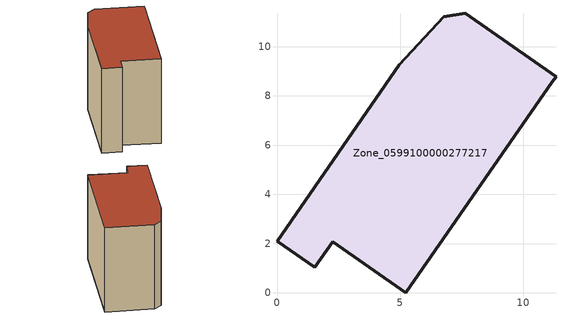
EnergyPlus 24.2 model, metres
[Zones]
Zone_0599100000277217
 floor ground (C_G): 6.76,11.21 7.63,11.36 11.32,8.79 11.18,8.57 5.23,0 2.26,2.08 1.54,1.05 0,2.11 4.96,9.26 z0
 wall outside (C_F): 1.54,1.05 2.26,2.08 5.23,0 11.18,8.57 11.32,8.79 7.63,11.36 6.76,11.21 4.96,9.26 0,2.11 1.54,1.05 z0:8.33
 roof outside (C_R): 7.63,11.36 6.76,11.21 4.96,9.26 0,2.11 1.54,1.05 2.26,2.08 5.23,0 11.18,8.57 11.32,8.79 z8.33
[BUILDING]
Pand.0599100000277217: North Axis=0; Terrain=City; Loads Convergence Tolerance Value=0.04; Temperature Convergence Tolerance Value=0.4; Solar Distribution=FullExterior; Maximum Number of Warmup Days=25; Minimum Number of Warmup Days=1
[Site:Location]
Rotterdam.The.Hague.AP_ZH_NLD Design_Conditions: Latitude=51.96; Longitude=4.45; Time Zone=1; Elevation=-4.5
[SITE:GROUNDTEMPERATURE:BUILDINGSURFACE]
18, 18, 18, 18, 18, 18, 18, 18, 18, 18, 18, 18
[MATERIAL] Thermal Absorptance=0.9; Solar Absorptance=0.7; Visible Absorptance=0.7
Name | Roughness | Thickness | Conductivity | Density | Specific Heat
G.TC.1975-1991 | MediumSmooth | 0.15 | 0.288461 | 540 | 1210
F.TC.1975-1991 | Rough | 0.3 | 0.230769 | 1920 | 840
R.TC.1975-1991 | MediumRough | 0.2 | 0.153846 | 1500 | 1000
[CONSTRUCTION]
C_G: G.TC.1975-1991
C_F: F.TC.1975-1991
C_R: R.TC.1975-1991
[ZONE]
Zone_0599100000277217: Type=1; Multiplier=1; Ceiling Height=Autocalculate; Volume=Autocalculate; Floor Area=autocalculate; Part of Total Floor Area=Yes
[ZONEINFILTRATION:DESIGNFLOWRATE]
Infil_Zone_0599100000277217: Zone or ZoneList or Space or SpaceList=Zone_0599100000277217; Schedule=AlwaysOn; Design Flow Rate Calculation Method=Flow/Area; Flow Rate per Floor Area=0.003; Constant Term Coefficient=1; Temperature Term Coefficient=0; Velocity Term Coefficient=0; Velocity Squared Term Coefficient=0
[HVACTEMPLATE:ZONE:IDEALLOADSAIRSYSTEM]
Zone_0599100000277217: Maximum Heating Supply Air Temperature=50; Minimum Cooling Supply Air Temperature=13; Maximum Heating Supply Air Humidity Ratio=0.0156; Minimum Cooling Supply Air Humidity Ratio=0.0077; Heating Limit=NoLimit; Cooling Limit=NoLimit; Dehumidification Control Type=ConstantSensibleHeatRatio; Cooling Sensible Heat Ratio=0.7; Dehumidification Setpoint=60; Humidification Control Type=None; Humidification Setpoint=30; Outdoor Air Method=None; Outdoor Air Flow Rate per Person=0.00944; Outdoor Air Flow Rate per Zone Floor Area=0; Outdoor Air Flow Rate per Zone=0; Demand Controlled Ventilation Type=None; Outdoor Air Economizer Type=NoEconomizer; Heat Recovery Type=None; Sensible Heat Recovery Effectiveness=0.7; Latent Heat Recovery Effectiveness=0.65
[ZONECONTROL:THERMOSTAT]
ThermostatControl_Zone_0599100000277217: Zone or ZoneList=Zone_0599100000277217; Control Type Schedule=DualSetpointControlType; Control 1=Thermostat_Zone_0599100000277217; Temperature Difference Between Cutout And Setpoint=0
[THERMOSTATSETPOINT:DUALSETPOINT]
Thermostat_Zone_0599100000277217: Heating Setpoint Temperature Schedule=HeatingSetpoint_Zone_0599100000277217; Cooling Setpoint Temperature Schedule=CoolingSetpoint_Zone_0599100000277217
[SCHEDULE:COMPACT]
HeatingSetpoint_Zone_0599100000277217: Through: 12/31, For: AllDays, Until: 24:00, 21
CoolingSetpoint_Zone_0599100000277217: Through: 12/31, For: AllDays, Until: 24:00, 24
DualSetpointControlType: Through: 12/31, For: AllDays, Until: 24:00, 4
AlwaysOn: Through: 12/31, For: AllDays, Until: 24:00, 1
